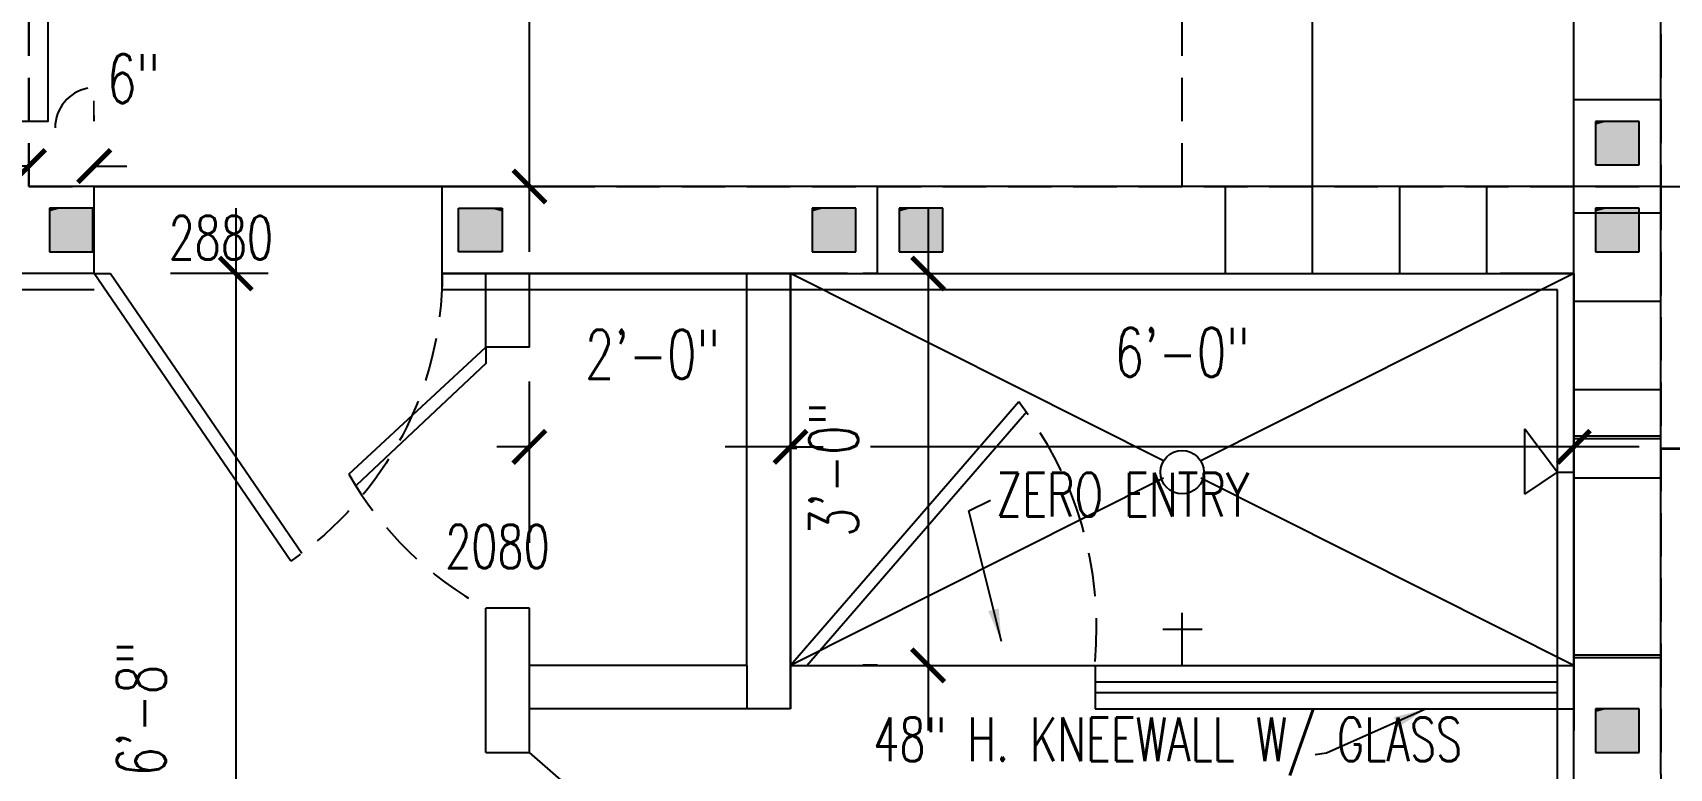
# Model space of a CAD drawing. Header units: inches. Extents: x -25328 to 8149, y -5530 to 4336.
# Drawn here: x -3944 to -3793.6, y 2424.4 to 2491.9 of the extents above; entities that cross this region are included whole.
import ezdxf

# ---------------------------------------------------------------- set-up
doc = ezdxf.new("R2010")
doc.units = ezdxf.units.IN
doc.header["$LTSCALE"] = 16
doc.header["$MEASUREMENT"] = 0
doc.linetypes.add('HIDDEN', pattern=[0.375, 0.25, -0.125])
doc.layers.get('0').update_dxf_attribs({"linetype": 'CONTINUOUS'})
doc.layers.get('DEFPOINTS').update_dxf_attribs({"linetype": 'CONTINUOUS'})
doc.layers.add('AREA', color=7, linetype='HIDDEN', plot=False)
for name, color, linetype in [('BLOCK', 8, 'CONTINUOUS'), ('CEILING', 8, 'CONTINUOUS'), ('CELLS', 165, 'CONTINUOUS'), ('CONC', 3, 'CONTINUOUS'), ('COUNTER', 2, 'CONTINUOUS'), ('DIM', 5, 'CONTINUOUS'), ('DOORS', 1, 'CONTINUOUS'), ('DRY WALL', 8, 'CONTINUOUS'), ('PLUMBING', 4, 'CONTINUOUS'), ('TEXT', 11, 'CONTINUOUS'), ('WALLS EXT', 6, 'CONTINUOUS'), ('WALLS INT', 6, 'CONTINUOUS'), ('WINDOWS', 1, 'CONTINUOUS')]:
    doc.layers.add(name, color=color, linetype=linetype)
doc.styles.add('PAYTAS RM', font='romans.shx', dxfattribs={"width": 0.7, "height": 4.5})
doc.styles.add('PAYTS NOTES', font='romans.shx', dxfattribs={"width": 0.7, "height": 4.5})
doc.dimstyles.new('DIM- PAYTAS', dxfattribs={"dimscale": 48, "dimtxt": 0.1, "dimasz": 0.0625, "dimexe": 0.125, "dimexo": 0.125, "dimgap": 0.125, "dimtad": 1, "dimdec": 1, "dimzin": 3, "dimdsep": 46, "dimlunit": 4, "dimtxsty": 'PAYTAS RM', "dimblk": 'ARCHTICK', "dimcen": 0.09, "dimdle": 0.125, "dimclrd": 5, "dimclre": 5, "dimclrt": 11, "dimadec": 0, "dimazin": 0, "dimtfac": 1, "dimtdec": 1, "dimtofl": 0, "dimtmove": 2, "dimatfit": 3, "dimfxl": 0, "dimfrac": 2, "dimtolj": 1, "dimtzin": 3, "dimarcsym": 0})

# ---------------------------------------------------------------- blocks, each defined once
blk = doc.blocks.new('_ArchTick')
at = {"color": 0, "linetype": 'ByBlock', "const_width": 0.15}
blk.add_lwpolyline([(-0.5, -0.5), (0.5, 0.5)], dxfattribs=at)
blk = doc.blocks.new('*D259')
at = {"layer": 'DEFPOINTS', "color": 0, "transparency": 16777216}
for p in [(-3944.39, 2535.81), (-3898.38, 2535.81), (-3944.39, 2477.81)]:
    blk.add_point(p, dxfattribs=at)
at = {"layer": 'DIM', "color": 5, "lineweight": -2, "transparency": 16777216}
for p, q in [((-3898.38, 2471.81), (-3898.38, 2541.81)), ((-3938.39, 2535.81), (-3892.38, 2535.81)), ((-3938.39, 2477.81), (-3892.38, 2477.81))]:
    blk.add_line(p, q, dxfattribs=at)
at = {"layer": 'DIM', "color": 5, "lineweight": -2, "transparency": 16777216, "xscale": 3, "yscale": 3, "zscale": 3}
for p, rotation in [((-3898.38, 2535.81), 90), ((-3898.38, 2477.81), 270)]:
    blk.add_blockref('_ArchTick', p, dxfattribs=dict(at, rotation=rotation))
at = {"layer": 'DIM', "color": 11, "transparency": 16777216, "insert": (-3914.16, 2502.92), "char_height": 4.5, "attachment_point": 5, "rotation": 90, "style": 'PAYTAS RM'}
blk.add_mtext('\\A1;4\'-10"', dxfattribs=at)
blk = doc.blocks.new('*D263')
at = {"layer": 'DEFPOINTS', "color": 0, "transparency": 16777216}
for p in [(-3794.39, 2629.81), (-3757.05, 2629.81), (-3800.39, 2477.81)]:
    blk.add_point(p, dxfattribs=at)
at = {"layer": 'DIM', "color": 5, "lineweight": -2, "transparency": 16777216}
for p, q in [((-3757.05, 2471.81), (-3757.05, 2635.81)), ((-3788.39, 2629.81), (-3751.05, 2629.81)), ((-3794.39, 2477.81), (-3751.05, 2477.81))]:
    blk.add_line(p, q, dxfattribs=at)
at = {"layer": 'DIM', "color": 5, "lineweight": -2, "transparency": 16777216, "xscale": 3, "yscale": 3, "zscale": 3}
for p, rotation in [((-3757.05, 2629.81), 90), ((-3757.05, 2477.81), 270)]:
    blk.add_blockref('_ArchTick', p, dxfattribs=dict(at, rotation=rotation))
at = {"layer": 'DIM', "color": 11, "transparency": 16777216, "insert": (-3765.73, 2553.81), "char_height": 4.5, "attachment_point": 5, "rotation": 90, "style": 'PAYTAS RM'}
blk.add_mtext('\\A1;12\'-8"', dxfattribs=at)
blk = doc.blocks.new('CELL')
at = {"layer": 'CELLS', "linetype": 'Continuous'}
for p, q in [((-1.99, -1.89), (-1.99, 2.11)), ((-1.99, 2.11), (2.01, 2.11)), ((2.01, 2.11), (2.01, -1.89)), ((2.01, -1.89), (-1.99, -1.89))]:
    blk.add_line(p, q, dxfattribs=at)
for points in [[(-1.99, 2.11), (-1.99, -1.89), (2.01, 2.11), (-0.07, -1.89)], [(2.01, 2.11), (-0.07, -1.89), (2.01, -0.79), (1.71, -1.89)], [(2.01, -0.79), (1.71, -1.89), (2.01, -1.89)]]:
    blk.add_solid(points, dxfattribs=at)
blk = doc.blocks.new('*D278')
at = {"layer": 'CONC', "color": 5, "lineweight": -2, "transparency": 16777216}
for p, q in [((-3702.79, 1503.81), (-3702.79, 2635.81)), ((-3788.39, 2629.81), (-3696.79, 2629.81)), ((-3731.16, 1509.81), (-3696.79, 1509.81))]:
    blk.add_line(p, q, dxfattribs=at)
at = {"layer": 'DEFPOINTS', "color": 0, "transparency": 16777216}
for p in [(-3794.39, 2629.81), (-3702.79, 2629.81), (-3737.16, 1509.81)]:
    blk.add_point(p, dxfattribs=at)
at = {"layer": 'CONC', "color": 5, "lineweight": -2, "transparency": 16777216, "xscale": 3, "yscale": 3, "zscale": 3}
for p, rotation in [((-3702.79, 2629.81), 90), ((-3702.79, 1509.81), 270)]:
    blk.add_blockref('_ArchTick', p, dxfattribs=dict(at, rotation=rotation))
at = {"layer": 'CONC', "color": 11, "transparency": 16777216, "insert": (-3711.47, 2069.81), "char_height": 4.5, "attachment_point": 5, "rotation": 90, "style": 'PAYTAS RM'}
blk.add_mtext('\\A1;93\'-4"', dxfattribs=at)
blk = doc.blocks.new('*D552')
at = {"layer": 'DEFPOINTS', "color": 0, "transparency": 16777216}
for p in [(-3742.59, 2629.81), (-3673.75, 2629.81), (-3842.95, 1501.81)]:
    blk.add_point(p, dxfattribs=at)
at = {"layer": 'WALLS INT', "color": 5, "lineweight": -2, "transparency": 16777216}
for p, q in [((-3673.75, 1495.81), (-3673.75, 2635.81)), ((-3736.59, 2629.81), (-3667.75, 2629.81)), ((-3836.95, 1501.81), (-3667.75, 1501.81))]:
    blk.add_line(p, q, dxfattribs=at)
at = {"layer": 'WALLS INT', "color": 5, "lineweight": -2, "transparency": 16777216, "xscale": 3, "yscale": 3, "zscale": 3}
for p, rotation in [((-3673.75, 2629.81), 90), ((-3673.75, 1501.81), 270)]:
    blk.add_blockref('_ArchTick', p, dxfattribs=dict(at, rotation=rotation))
at = {"layer": 'WALLS INT', "color": 11, "transparency": 16777216, "insert": (-3682.43, 2065.81), "char_height": 4.5, "attachment_point": 5, "rotation": 90, "style": 'PAYTAS RM', "bg_fill": 3, "box_fill_scale": 1.25, "bg_fill_color": 256, "bg_fill_true_color": 13158600, "bg_fill_transparency": 0}
blk.add_mtext('\\A1;94\'-0"', dxfattribs=at)
blk = doc.blocks.new('A$C1FC876C1')
at = {"layer": 'DOORS'}
for p, q in [((0, 18.07), (26.42, 0)), ((26.42, 1.5), (0.72, 19.08)), ((26.42, 0), (26.42, 1.5))]:
    blk.add_line(p, q, dxfattribs=at)
at = {"layer": 'DOORS', "color": 8, "linetype": 'HIDDEN'}
blk.add_arc((26.45, -0.07), 32.07, 90.0483, 145.5621, dxfattribs=at)
blk = doc.blocks.new('*D1033')
at = {"layer": 'DEFPOINTS', "color": 0, "transparency": 16777216}
for p in [(-3874.39, 2455.93), (-3802.39, 2455.93), (-3874.39, 2453.89)]:
    blk.add_point(p, dxfattribs=at)
at = {"layer": 'WALLS EXT', "color": 5, "lineweight": -2, "transparency": 16777216}
for p, q in [((-3796.39, 2453.89), (-3880.39, 2453.89)), ((-3874.39, 2449.93), (-3874.39, 2447.89)), ((-3802.39, 2449.93), (-3802.39, 2447.89))]:
    blk.add_line(p, q, dxfattribs=at)
at = {"layer": 'WALLS EXT', "color": 5, "lineweight": -2, "transparency": 16777216, "xscale": 3, "yscale": 3, "zscale": 3, "rotation": 180}
blk.add_blockref('_ArchTick', (-3874.39, 2453.89), dxfattribs=at)
at = {"layer": 'WALLS EXT', "color": 5, "lineweight": -2, "transparency": 16777216, "xscale": 3, "yscale": 3, "zscale": 3}
blk.add_blockref('_ArchTick', (-3802.39, 2453.89), dxfattribs=at)
at = {"layer": 'WALLS EXT', "color": 11, "transparency": 16777216, "insert": (-3838.39, 2462.56), "char_height": 4.5, "attachment_point": 5, "style": 'PAYTAS RM', "bg_fill": 3, "box_fill_scale": 1.25, "bg_fill_color": 256, "bg_fill_true_color": 13158600, "bg_fill_transparency": 0}
blk.add_mtext('\\A1;6\'-0"', dxfattribs=at)
blk = doc.blocks.new('*D1034')
at = {"layer": 'DEFPOINTS', "color": 0, "transparency": 16777216}
for p in [(-3860.39, 2469.81), (-3861.74, 2433.81), (-3860.39, 2433.81)]:
    blk.add_point(p, dxfattribs=at)
at = {"layer": 'WALLS EXT', "color": 5, "lineweight": -2, "transparency": 16777216}
for p, q in [((-3861.74, 2475.81), (-3861.74, 2427.81)), ((-3866.39, 2469.81), (-3867.74, 2469.81)), ((-3866.39, 2433.81), (-3867.74, 2433.81))]:
    blk.add_line(p, q, dxfattribs=at)
at = {"layer": 'WALLS EXT', "color": 5, "lineweight": -2, "transparency": 16777216, "xscale": 3, "yscale": 3, "zscale": 3}
for p, rotation in [((-3861.74, 2469.81), 90), ((-3861.74, 2433.81), 270)]:
    blk.add_blockref('_ArchTick', p, dxfattribs=dict(at, rotation=rotation))
at = {"layer": 'WALLS EXT', "color": 11, "transparency": 16777216, "insert": (-3870.42, 2451.81), "char_height": 4.5, "attachment_point": 5, "rotation": 90, "style": 'PAYTAS RM', "bg_fill": 3, "box_fill_scale": 1.25, "bg_fill_color": 256, "bg_fill_true_color": 13158600, "bg_fill_transparency": 0}
blk.add_mtext('\\A1;3\'-0"', dxfattribs=at)
blk = doc.blocks.new('*D1035')
at = {"layer": 'DEFPOINTS', "color": 0, "transparency": 16777216}
for p in [(-3916.39, 2469.81), (-3925.38, 2389.81), (-3912.39, 2389.81)]:
    blk.add_point(p, dxfattribs=at)
at = {"layer": 'WALLS EXT', "color": 5, "lineweight": -2, "transparency": 16777216}
for p, q in [((-3925.38, 2475.81), (-3925.38, 2383.81)), ((-3922.39, 2469.81), (-3931.38, 2469.81)), ((-3918.39, 2389.81), (-3931.38, 2389.81))]:
    blk.add_line(p, q, dxfattribs=at)
at = {"layer": 'WALLS EXT', "color": 5, "lineweight": -2, "transparency": 16777216, "xscale": 3, "yscale": 3, "zscale": 3}
for p, rotation in [((-3925.38, 2469.81), 90), ((-3925.38, 2389.81), 270)]:
    blk.add_blockref('_ArchTick', p, dxfattribs=dict(at, rotation=rotation))
at = {"layer": 'WALLS EXT', "color": 11, "transparency": 16777216, "insert": (-3934.05, 2429.81), "char_height": 4.5, "attachment_point": 5, "rotation": 90, "style": 'PAYTAS RM', "bg_fill": 3, "box_fill_scale": 1.25, "bg_fill_color": 256, "bg_fill_true_color": 13158600, "bg_fill_transparency": 0}
blk.add_mtext('\\A1;6\'-8"', dxfattribs=at)
blk = doc.blocks.new('*D1139')
at = {"layer": 'DEFPOINTS', "color": 0, "transparency": 16777216}
for p in [(-3898.39, 2453.89), (-3874.39, 2444.47), (-3898.39, 2439.06)]:
    blk.add_point(p, dxfattribs=at)
at = {"layer": 'DIM', "color": 5, "lineweight": -2, "transparency": 16777216}
for p, q in [((-3898.39, 2445.06), (-3898.39, 2459.89)), ((-3874.39, 2450.47), (-3874.39, 2459.89)), ((-3898.39, 2453.89), (-3901.39, 2453.89)), ((-3874.39, 2453.89), (-3871.39, 2453.89))]:
    blk.add_line(p, q, dxfattribs=at)
at = {"layer": 'DIM', "color": 5, "lineweight": -2, "transparency": 16777216, "xscale": 3, "yscale": 3, "zscale": 3}
blk.add_blockref('_ArchTick', (-3898.39, 2453.89), dxfattribs=at)
at = {"layer": 'DIM', "color": 5, "lineweight": -2, "transparency": 16777216, "xscale": 3, "yscale": 3, "zscale": 3, "rotation": 180}
blk.add_blockref('_ArchTick', (-3874.39, 2453.89), dxfattribs=at)
at = {"layer": 'DIM', "color": 11, "transparency": 16777216, "insert": (-3887.08, 2462.4), "char_height": 4.5, "attachment_point": 5, "style": 'PAYTAS RM', "bg_fill": 3, "box_fill_scale": 1.25, "bg_fill_color": 256, "bg_fill_true_color": 13158600, "bg_fill_transparency": 0}
blk.add_mtext('\\A1;2\'-0"', dxfattribs=at)
blk = doc.blocks.new('*D1149')
at = {"layer": 'DEFPOINTS', "color": 0, "transparency": 16777216}
for p in [(-3938.39, 2479.69), (-3944.39, 2477.81), (-3938.39, 2477.81)]:
    blk.add_point(p, dxfattribs=at)
at = {"layer": 'DIM', "color": 5, "lineweight": -2, "transparency": 16777216}
for p, q in [((-3944.39, 2483.81), (-3944.39, 2485.69)), ((-3938.39, 2483.81), (-3938.39, 2485.69)), ((-3944.39, 2479.69), (-3947.39, 2479.69)), ((-3938.39, 2479.69), (-3935.39, 2479.69))]:
    blk.add_line(p, q, dxfattribs=at)
at = {"layer": 'DIM', "color": 5, "lineweight": -2, "transparency": 16777216, "xscale": 3, "yscale": 3, "zscale": 3}
blk.add_blockref('_ArchTick', (-3944.39, 2479.69), dxfattribs=at)
at = {"layer": 'DIM', "color": 5, "lineweight": -2, "transparency": 16777216, "xscale": 3, "yscale": 3, "zscale": 3, "rotation": 180}
blk.add_blockref('_ArchTick', (-3938.39, 2479.69), dxfattribs=at)
at = {"layer": 'DIM', "color": 11, "transparency": 16777216, "insert": (-3934.78, 2487.71), "char_height": 4.5, "attachment_point": 5, "style": 'PAYTAS RM', "bg_fill": 3, "box_fill_scale": 1.25, "bg_fill_color": 256, "bg_fill_true_color": 13158600, "bg_fill_transparency": 0}
blk.add_mtext('\\A1;6"', dxfattribs=at)

msp = doc.modelspace()

# ---------------------------------------------------------------- linework, layer by layer
at = {"layer": 'CONC'}
for p, q in [((-3874.39364874, 2469.80728168), (-3874.39364874, 2429.80728168)), ((-3871.85384742, 2452.42551761), (-3871.85384742, 2455.1124046)), ((-3874.39364874, 2453.76896111), (-3870.95527692, 2453.76896111)), ((-3846.39364874, 2433.80728168), (-3846.39364874, 2429.80728168))]:
    msp.add_line(p, q, dxfattribs=at)
at = {"layer": 'DIM'}
for p, q in [((-3938.39364874, 2469.80728168), (-3938.39364874, 2477.80728168)), ((-3906.39364874, 2468.30728168), (-3906.39364874, 2477.80728168))]:
    msp.add_line(p, q, dxfattribs=at)
at = {"layer": 'DOORS'}
for p, q in [((-3902.39364874, 2463.05728168), (-3902.39364874, 2461.55728168)), ((-3874.18946235, 2404.82366364), (-3898.39364874, 2425.80728168))]:
    msp.add_line(p, q, dxfattribs=at)
at = {"layer": 'DRY WALL'}
msp.add_line((-3938.39364779, 2468.30728168), (-3953.89364874, 2468.30728168), dxfattribs=at)
at = {"layer": 'WALLS EXT'}
for p, q in [((-3794.39364874, 2477.80728168), (-3944.39364874, 2477.80728168)), ((-3866.39364874, 2469.80728168), (-3866.39364874, 2477.80728168)), ((-3938.39364779, 2469.80728168), (-3952.39364874, 2469.80728168)), ((-3869.14364874, 2469.80728168), (-3906.39364874, 2469.80728168)), ((-3902.39364874, 2463.05728168), (-3902.39364874, 2469.80728168)), ((-3898.39364874, 2463.05728168), (-3898.39364874, 2469.80728168)), ((-3878.39364874, 2433.80728168), (-3878.39364874, 2469.80728168)), ((-3874.39364874, 2429.80728168), (-3874.39364874, 2469.80728168)), ((-3898.39364874, 2463.05728168), (-3902.39364874, 2463.05728168)), ((-3902.39364874, 2425.80728168), (-3902.39364874, 2439.05728168)), ((-3898.39364874, 2439.05728168), (-3902.39364874, 2439.05728168)), ((-3898.39364874, 2425.80728168), (-3898.39364874, 2439.05728168)), ((-3878.39364874, 2433.80728168), (-3898.39364874, 2433.80728168)), ((-3878.39364874, 2433.80728168), (-3878.39364874, 2429.80728168)), ((-3902.39364874, 2425.80728168), (-3898.39364874, 2425.80728168))]:
    msp.add_line(p, q, dxfattribs=at)
at = {"layer": 'WINDOWS'}
msp.add_lwpolyline([(-3953.89364874, 2483.80728168), (-3942.63580239, 2483.80728168), (-3942.63580239, 2519.80728168), (-3953.89364874, 2519.80728168)], dxfattribs=at)

# ---------------------------------------------------------------- block references
at = {"layer": 'CELLS', "xscale": -1, "rotation": 270}
for p in [(-3940.62514791, 2473.80077024), (-3870.50432107, 2473.79922325), (-3862.50432107, 2473.79922325)]:
    msp.add_blockref('CELL', p, dxfattribs=at)
at = {"layer": 'CELLS', "rotation": 90.00000000000001}
msp.add_blockref('CELL', (-3902.79207413, 2473.79811215), dxfattribs=at)
at = {"layer": 'CELLS', "color": 2, "xscale": -1, "rotation": 270}
msp.add_blockref('A$C1FC876C1', (-3938.39364717, 2443.38883492), dxfattribs=at)

# ---------------------------------------------------------------- texts
at = {"layer": 'TEXT', "char_height": 4, "width": 23.9529322576, "attachment_point": 1, "style": 'PAYTS NOTES'}
for s, insert in [('\\pt4.004,8.009,12;2880 ', (-3931.55381335, 2475.10354898)), ('\\pt4.004,8.009,12;2080 ', (-3906.1266947, 2446.72797455))]:
    msp.add_mtext(s, dxfattribs=dict(at, insert=insert))

# ---------------------------------------------------------------- dimensions: what is measured, and where the dimension line sits
at = {"layer": 'CONC'}
dim = msp.add_linear_dim(base=(-3702.78729749, 2629.80728168), p1=(-3737.15879389, 1509.80728168), p2=(-3794.39364874, 2629.80728168), angle=90, dimstyle='DIM- PAYTAS', dxfattribs=at)
dim.commit()
dim.dimension.update_dxf_attribs({"geometry": '*D278', "text_midpoint": (-3711.46586892, 2069.80728168)})
at = {"layer": 'DIM'}
dim = msp.add_linear_dim(base=(-3757.04844044, 2629.80728168), p1=(-3800.39364874, 2477.80728168), p2=(-3794.39364874, 2629.80728168), angle=90, dimstyle='DIM- PAYTAS', dxfattribs=at)
dim.commit()
dim.dimension.update_dxf_attribs({"geometry": '*D263', "text_midpoint": (-3765.72701187, 2553.80728168)})
dim = msp.add_linear_dim(base=(-3898.38168916, 2535.80728168), p1=(-3944.39364874, 2477.80728168), p2=(-3944.39364874, 2535.80728168), angle=90, dimstyle='DIM- PAYTAS', dxfattribs=at)
dim.commit()
dim.dimension.update_dxf_attribs({"geometry": '*D259', "text_midpoint": (-3914.15612114, 2502.91542043), "dimtype": 160})

# ---------------------------------------------------------------- next in the draw order: dimensions: what is measured, and where the dimension line sits
at = {"layer": 'WALLS EXT'}
dim = msp.add_linear_dim(base=(-3925.37591542, 2389.80728168), p1=(-3916.39364874, 2469.80728168), p2=(-3912.39364874, 2389.80728168), angle=90, dimstyle='DIM- PAYTAS', override={"dimtfill": 1, "dimarcsym": 2}, dxfattribs=at)
dim.commit()
dim.dimension.update_dxf_attribs({"geometry": '*D1035', "text_midpoint": (-3934.05448685, 2429.80728168)})
at = {"layer": 'WALLS INT'}
dim = msp.add_linear_dim(base=(-3673.7506293, 2629.80728168), p1=(-3842.95494024, 1501.80728168), p2=(-3742.59047312, 2629.80728168), angle=90, dimstyle='DIM- PAYTAS', override={"dimtfill": 1, "dimarcsym": 2}, dxfattribs=at)
dim.commit()
dim.dimension.update_dxf_attribs({"geometry": '*D552', "text_midpoint": (-3682.42920073, 2065.80728168)})

# ---------------------------------------------------------------- next in the draw order: linework, layer by layer
at = {"layer": 'BLOCK'}
for p, q in [((-3834.39364874, 2469.80728168), (-3834.39364874, 2477.80728168)), ((-3826.39364874, 2469.80728168), (-3826.39364874, 2477.80728168)), ((-3818.39364874, 2469.80728168), (-3818.39364874, 2477.80728168)), ((-3810.39364874, 2469.80728168), (-3810.39364874, 2477.80728168)), ((-3802.39364874, 2469.80728168), (-3802.39364874, 2477.80728168)), ((-3794.39364874, 2475.375), (-3802.39364874, 2475.375)), ((-3794.39364874, 2467.25), (-3802.39364874, 2467.25)), ((-3794.39364874, 2459.125), (-3802.39364874, 2459.125)), ((-3794.39364874, 2454.875), (-3802.39364874, 2454.875)), ((-3794.39364874, 2454.625), (-3802.39364874, 2454.625)), ((-3794.39364874, 2451), (-3802.39364874, 2451)), ((-3794.39364874, 2434.75), (-3802.39364874, 2434.75)), ((-3794.39364874, 2434.5), (-3802.39364874, 2434.5))]:
    msp.add_line(p, q, dxfattribs=at)
at = {"layer": 'CEILING', "linetype": 'HIDDEN'}
msp.add_line((-3838.39364874, 2477.80728168), (-3838.39364874, 2605.80728168), dxfattribs=at)
at = {"layer": 'CONC'}
for p, q in [((-3794.39364874, 2477.80728168), (-3794.39364874, 2629.80728168)), ((-3802.39364874, 2477.80728168), (-3802.39364874, 2613.80728168)), ((-3794.39364874, 2477.80728168), (-3794.39364874, 2483.80728168)), ((-3874.39364874, 2469.80728168), (-3802.39364874, 2469.80728168)), ((-3840.10232075, 2452.59672382), (-3874.39364874, 2469.80728168)), ((-3802.39364874, 2469.80728168), (-3836.68497673, 2452.59672382)), ((-3802.39364874, 2469.80728168), (-3802.39364874, 2427.80728168)), ((-3806.89364874, 2455.54889123), (-3803.89364874, 2451.55728168)), ((-3806.89364874, 2449.54889123), (-3806.89364874, 2455.54889123)), ((-3840.10232075, 2451.01783954), (-3874.39364874, 2433.80728168)), ((-3802.39364874, 2433.80728168), (-3836.68497673, 2451.01783954)), ((-3806.89364874, 2449.54889123), (-3803.89364874, 2451.55728168)), ((-3803.89364874, 2451.55728168), (-3802.39364874, 2451.55728168))]:
    msp.add_line(p, q, dxfattribs=at)
msp.add_circle((-3838.39364874, 2451.55728168), 2, dxfattribs=at)
at = {"layer": 'COUNTER', "linetype": 'Continuous'}
msp.add_line((-3826.39364874, 2477.80728168), (-3826.39364874, 2613.80728168), dxfattribs=at)
at = {"layer": 'DIM'}
for p, q in [((-3802.39364874, 2485.80728168), (-3794.39364874, 2485.80728168)), ((-3838.39364874, 2433.80728168), (-3838.39364874, 2438.62179926)), ((-3840.1670603, 2437.13335385), (-3836.56277527, 2437.13335385)), ((-3846.39364874, 2432.30728168), (-3803.89364874, 2432.30728168)), ((-3846.39364874, 2431.30728168), (-3803.89364874, 2431.30728168))]:
    msp.add_line(p, q, dxfattribs=at)
at = {"layer": 'DOORS'}
for p, q in [((-3914.98879734, 2451.36601107), (-3902.39364874, 2463.05728168)), ((-3902.39364874, 2461.55728168), (-3914.26887972, 2450.35837634))]:
    msp.add_line(p, q, dxfattribs=at)
at = {"layer": 'DOORS', "color": 8, "linetype": 'HIDDEN'}
msp.add_arc((-3886.89418228, 2467.51589555), 32.40565019, 209.891975028, 241.4258830303, dxfattribs=at)
at = {"layer": 'PLUMBING', "const_width": 0.25}
msp.add_lwpolyline([(-3794.39364874, 2453.71859052), (-3787.83898416, 2453.71859052)], dxfattribs=at)
at = {"layer": 'WALLS EXT'}
for p, q in [((-3794.39364874, 2423.80728168), (-3794.39364874, 2477.80728168)), ((-3906.39364874, 2469.80728168), (-3802.39364874, 2469.80728168)), ((-3802.39364874, 2469.80728168), (-3809.14364874, 2469.80728168)), ((-3802.39364874, 2409.80728168), (-3802.39364874, 2469.80728168)), ((-3802.39364874, 2461.80728168), (-3802.39364874, 2469.80728168)), ((-3803.89364874, 2468.30728168), (-3906.39364874, 2468.30728168)), ((-3803.89364874, 1929.30728168), (-3803.89364874, 2468.30728168)), ((-3874.39364874, 2433.80728168), (-3802.39364874, 2433.80728168)), ((-3846.39364874, 2429.80728168), (-3802.39364874, 2429.80728168))]:
    msp.add_line(p, q, dxfattribs=at)

# ---------------------------------------------------------------- next in the draw order: block references
at = {"layer": 'CELLS', "xscale": -1, "rotation": 270}
for p in [(-3798.50432169, 2481.77689543), (-3798.50432107, 2473.79922325), (-3798.50432169, 2427.80077024)]:
    msp.add_blockref('CELL', p, dxfattribs=at)

# ---------------------------------------------------------------- next in the draw order: leaders
at = {"layer": 'DIM'}
msp.add_leader([(-3815.96833389, 2429.80728168), (-3825.12945187, 2425.75045693), (-3826.17378421, 2425.57641798)], dimstyle='DIM- PAYTAS', override={"dimgap": 0.125, "dimtad": 0, "dimtfill": 1, "dimarcsym": 2}, dxfattribs=at)

# ---------------------------------------------------------------- next in the draw order: dimensions: what is measured, and where the dimension line sits
at = {"layer": 'WALLS EXT'}
dim = msp.add_linear_dim(base=(-3874.39364874, 2453.88623142), p1=(-3802.39364874, 2455.93023425), p2=(-3874.39364874, 2455.93023425), angle=180, dimstyle='DIM- PAYTAS', override={"dimtfill": 1, "dimarcsym": 2}, dxfattribs=at)
dim.commit()
dim.dimension.update_dxf_attribs({"geometry": '*D1033', "text_midpoint": (-3838.39364874, 2462.56480285)})

# ---------------------------------------------------------------- next in the draw order: linework, layer by layer
at = {"layer": 'DOORS', "color": 8, "linetype": 'HIDDEN'}
msp.add_arc((-3879.98236132, 2437.23695557), 33.72935108, 354.7659632027, 38.018649913, dxfattribs=at)

# ---------------------------------------------------------------- next in the draw order: texts
at = {"layer": 'TEXT', "insert": (-3855.48946552, 2451.50121145), "char_height": 4, "width": 58.6449364658, "attachment_point": 1, "style": 'PAYTS NOTES'}
msp.add_mtext('\\pt4.004,8.009,12;ZERO ENTRY', dxfattribs=at)

# ---------------------------------------------------------------- next in the draw order: dimensions: what is measured, and where the dimension line sits
at = {"layer": 'WALLS EXT'}
dim = msp.add_linear_dim(base=(-3861.7419406, 2433.80728168), p1=(-3860.39364874, 2469.80728168), p2=(-3860.39364874, 2433.80728168), angle=90, dimstyle='DIM- PAYTAS', override={"dimtfill": 1, "dimarcsym": 2}, dxfattribs=at)
dim.commit()
dim.dimension.update_dxf_attribs({"geometry": '*D1034', "text_midpoint": (-3870.42051203, 2451.80728168)})

# ---------------------------------------------------------------- next in the draw order: leaders
at = {"layer": 'DIM'}
msp.add_leader([(-3855, 2436), (-3858, 2448), (-3856, 2449)], dimstyle='DIM- PAYTAS', override={"dimgap": 0.125, "dimtad": 0, "dimtfill": 1, "dimarcsym": 2}, dxfattribs=at)

# ---------------------------------------------------------------- next in the draw order: linework, layer by layer
at = {"layer": 'AREA'}
for points in [[(-4386.39364874, 2537.80728168), (-4386.39364874, 2587.80728168), (-4132.39364874, 2587.80728168), (-4132.39364874, 2629.80728168), (-3794.39364874, 2629.80728168), (-3794.39364874, 2477.80728168), (-3944.39364874, 2477.80728168), (-3944.39364874, 2535.80728168), (-4116.24635393, 2535.80728168), (-4116.63938334, 2409.86502212), (-4378.39364874, 2409.86502212), (-4378.39364874, 2537.80728168), (-4386.39364874, 2537.80728168)], [(-4378.39364874, 2409.79281257), (-4116.63938334, 2409.86502212), (-4116.59397291, 2535.80728168), (-3944.39364874, 2535.80728168), (-3944.39364874, 2477.80728168), (-3794.39364874, 2477.80728168), (-3794.39364874, 1929.80728168), (-3802.39364874, 1921.80728168), (-4012.39364874, 1921.80728168), (-4012.39364874, 1897.80728168), (-4096.39364874, 1897.80728168), (-4096.39364874, 1973.80728168), (-4217.39364874, 1973.80728168), (-4217.39364874, 2021.80728168), (-4301.39364874, 2021.80728168)]]:
    msp.add_lwpolyline(points, dxfattribs=at)
at = {"layer": 'DOORS'}
for p, q in [((-3853.4100307, 2458.01146808), (-3874.39364874, 2433.80728168)), ((-3872.89364874, 2433.80728168), (-3852.66060357, 2457.14569719))]:
    msp.add_line(p, q, dxfattribs=at)
at = {"layer": 'WALLS EXT'}
msp.add_line((-3874.39364874, 2429.80728168), (-3898.39364874, 2429.80728168), dxfattribs=at)

# ---------------------------------------------------------------- next in the draw order: texts
at = {"layer": 'TEXT', "insert": (-3866.77778065, 2429.00970828), "char_height": 4, "width": 58.6449364658, "attachment_point": 1, "style": 'PAYTS NOTES'}
msp.add_mtext('\\pt4.004,8.009,12;48" H. KNEEWALL W/ GLASS ABOVE TO 8\'', dxfattribs=at)

# ---------------------------------------------------------------- next in the draw order: dimensions: what is measured, and where the dimension line sits
at = {"layer": 'DIM'}
for base, p1, p2, picture, middle in [((-3938.39364874, 2479.68892348), (-3944.39364874, 2477.80728168), (-3938.39364874, 2477.80728168), '*D1149', (-3934.78361842, 2487.71485965)), ((-3898.39364874, 2453.88623142), (-3874.39364874, 2444.46768062), (-3898.39364874, 2439.05728168), '*D1139', (-3887.07799664, 2462.39740637))]:
    dim = msp.add_linear_dim(base=base, p1=p1, p2=p2, dimstyle='DIM- PAYTAS', override={"dimtfill": 1, "dimarcsym": 2}, dxfattribs=at)
    dim.commit()
    dim.dimension.update_dxf_attribs({"geometry": picture, "text_midpoint": middle, "dimtype": 160})

# ---------------------------------------------------------------- next in the draw order: linework, layer by layer
msp.add_arc((-3938.26844078, 2483.19849149), 3.71284209, 101.1875785878, 179.8330813386, dxfattribs=at)

doc.saveas('drawing.dxf')
